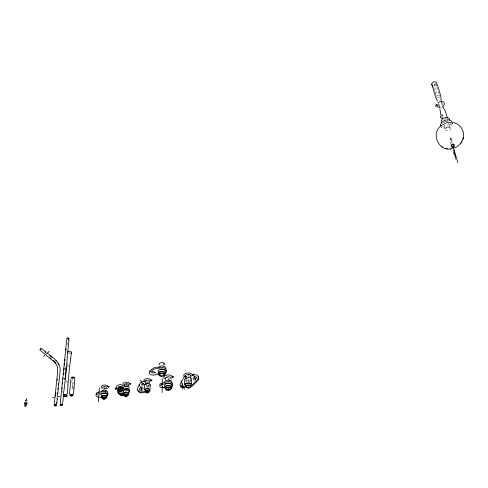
<?xml version="1.0" encoding="UTF-8"?>
<svg xmlns="http://www.w3.org/2000/svg" width="488" height="488" viewBox="0 0 488 488"><rect width="100%" height="100%" fill="white"/><g stroke="black" fill="none" stroke-linecap="round" stroke-linejoin="round"><path stroke-width="0.37" stroke-dasharray="2.44 1.83" d="M168.299 379.737L168.323 377.663M186.178 376.858L186.184 376.211L186.172 376.968M164.053 365.134L164.066 364.152A2.074 1.141 0.3 0 1 162.858 365.231A2.074 1.141 0.3 0 1 160.57 365.018M148.578 386.99L148.633 384.672M146.144 387.057L146.18 385.898M104.615 389.332L104.749 387.265M435.985 94.038L436.235 90.115L434.332 83.729M73.121 389.534L73.224 388.35M73.651 383.647L73.761 382.476M71.376 382.281L71.486 381.116M72.962 378.011L72.029 388.161L73.285 390.193M66.972 390.943L67.082 389.778M67.527 385.136L67.637 383.977M70.034 359.046L70.174 357.576M64.745 388.411L64.855 387.252M67.1 364.39L67.21 363.279M67.716 358.107L67.862 356.636M62.61 391.937L62.745 390.565M65.014 367.806L65.16 366.348M67.277 345.071L67.558 342.277M441.292 126.575L441.152 127.484L441.06 126.66M450.631 144.228C450.894 138.488 450.4 138.537 453.846 143.283M450.076 138.751C453.559 137.012 450.04 142.575 450.101 138.708M105.573 388.076L105.39 388.155A1.104 0.58 2.3 0 1 104.7 388.235L103.706 387.917M155.617 373.411L157.087 373.222M451.98 123.293L452.663 124.001L452.278 123.007M450.613 139.964L451.217 140.05L451.485 139.574M72.34 384.757L73.59 386.795M72.187 386.459L73.438 388.491M147.376 386.441L148.389 388.521M187.355 379.133L189.112 383.367M438.315 91.604L439.041 93.971M433.46 86.309L433.997 88.053M449.186 123.946L450.406 127.99A2.751 1.891 -18.8 0 1 446.862 130.76A2.751 1.891 -18.8 0 1 446.056 127.582A2.751 1.891 -18.8 0 1 450.406 127.99M435.985 83.802L436.839 86.675M437.022 87.315L437.455 88.743M450.29 137.219L452.224 143.71M434.174 88.639L434.595 90.067M434.808 90.78L435.229 92.214M435.442 92.927L435.869 94.373M436.083 95.093L436.406 96.179M443.952 125.526L445.141 129.57M439.365 95.056L439.609 95.935M450.583 139.843L450.662 140.16M190.265 381.311L190.235 377.73M188.179 374.326L188.24 381.256M186.196 379.457L186.202 381.195M185.769 379.469L185.775 380.353A2.849 1.525 -0.8 0 0 188.6 381.073A2.849 1.525 -0.8 0 0 190.979 379.951M105.634 388.777A3.623 1.903 2.3 0 1 103.59 388.674M146.973 382.464A3.63 1.94 0.8 0 1 146.467 382.397M192.248 376.309A4.459 2.403 -0.8 0 1 191.564 376.895M126.972 391.559A2.837 1.488 1.5 0 1 125.196 391.486M127.508 385.142A1.208 0.64 1.5 0 1 125.666 385.288M105.64 388.564A2.013 1.055 2.3 0 1 103.755 388.497M190.747 380.982A3.66 1.964 -0.8 0 1 185.654 381.006M189.826 376.687A2.025 1.092 -0.8 0 1 189.228 376.98M186.989 376.943A2.025 1.092 -0.8 0 1 186.276 376.425M149.322 385.91A2.837 1.501 0.8 0 1 146.089 386.087M149.432 384.934A2.025 1.074 0.8 0 1 147.382 385.849M148.236 381.775A1.214 0.647 0.8 0 1 147.132 381.86M148.224 382.263A2.019 1.074 0.8 0 1 146.485 382.165M441.506 107.098A3.983 2.818 -19.9 0 1 440.414 107.378M452.199 123.263A5.96 4.117 -19 0 1 447.96 127.99A5.96 4.117 -19 0 1 441.5 127.258M450.601 122.952A4.38 3.026 -19 0 1 447.929 126.825A4.38 3.026 -19 0 1 442.817 126.465M443.433 122.464A4.38 3.026 -19 0 1 444.891 121.53M445.684 121.237A4.38 3.026 -19 0 1 448.789 121.195M447.966 120.664A2.727 1.891 -19.2 0 1 447.563 121.439M443.891 122.592A2.727 1.891 -19.2 0 1 443.476 122.409M443.946 119.328A2.727 1.891 -19.2 0 1 444.922 118.883M445.404 118.773A2.727 1.891 -19.2 0 1 446.38 118.755M448.85 123.318A2.733 1.891 -19 0 1 446.965 125.276A2.733 1.891 -19 0 1 444.165 125.129M445.446 121.805A2.733 1.891 -19 0 1 446.52 121.555M436.132 84.79A2.617 1.891 -20.9 0 1 433.405 85.699M435.851 83.478A1.568 1.135 -20.9 0 1 434.759 84.778A1.568 1.135 -20.9 0 1 433.057 84.583M436.742 96.404A1.592 1.135 -20.3 0 1 438.749 95.416A1.592 1.135 -20.3 0 1 439.603 96.795A1.592 1.135 -20.3 0 1 437.596 97.783M437.071 97.606A1.592 1.135 -20.3 0 1 436.73 97.271M164.133 365.274A2.904 1.592 0.3 0 1 163.7 365.488M170.111 378.804A2.025 1.086 0 0 1 168.372 379.396A2.025 1.086 0 0 1 166.573 378.859M67.728 381.921A1.22 0.64 3.7 0 1 65.703 381.945M65.856 381.049A1.22 0.64 3.7 0 1 67.802 381.427M70.101 353.428A1.989 1.092 4.1 0 1 68.613 353.3M70.235 352.897A1.19 0.659 4.1 0 1 68.35 352.507M68.96 366.146A1.208 0.653 3.9 0 1 67.051 365.762M67.118 365.262A1.208 0.653 3.9 0 1 68.741 365.055M73.273 378.719A1.586 0.842 3.6 0 1 72.657 378.688M73.2 378.505A1.19 0.628 3.6 0 1 72.523 378.438"/><path stroke-width="0.73" d="M168.208 390.199L168.232 387.399M162.114 392.517L162.211 385.496L163.175 387.588M162.23 384.111L162.309 378.566M150.158 388.43L150.243 384.953M147.187 393.438L147.266 390.638M149.029 390.565A2.031 1.067 0.7 0 0 147.98 389.003A2.031 1.067 0.7 0 0 145.272 389.808L144.436 389.918L144.588 384.69A2.837 1.501 0.8 0 1 147.876 383.293A2.837 1.501 0.8 0 1 150.139 385.221M149.096 381.933A2.019 1.074 0.8 0 0 148.334 380.274A2.019 1.074 0.8 0 0 145.522 381.055L142.795 381.402A2.849 2.318 -28.2 0 0 140.294 383.068L138.043 387.027A4.264 3.477 -28.6 0 0 141.453 391.968L145.223 391.492L145.272 389.808M145.424 384.587L145.522 381.055M142.533 384.3L142.575 382.915M141.154 390.912L141.288 386.728M125.898 397.006L126.026 394.206M118.066 390.272A3.678 2.971 -30.3 0 0 121.115 394.133L123.189 393.871L123.574 390.827L123.086 389.906A2.867 2.312 -30.2 0 1 119.414 391.955A2.867 2.312 -30.2 0 1 118.072 388.832M123.44 388.625L123.488 387.6A2.83 1.488 1.5 0 1 126.593 386.203A2.83 1.488 1.5 0 1 129.107 387.997M121.152 394.579L121.219 393.182M103.95 399.782L104.127 396.982M98.417 401.807L98.893 394.798M99.033 392.724L99.363 387.881M141.496 384.599L141.575 385.111M69.485 393.975L70.906 378.804M452.095 148.34L452.211 147.034M453.724 153.824L454.078 149.914M454.273 155.666L454.627 151.762M63.233 395.39C65.258 380.945 66.838 366.775 67.496 352.202M455.261 159.003L455.621 155.099M67.515 393.914C68.088 379.945 69.534 366.36 71.455 352.513M73.481 394.408L74.853 378.828M64.666 379.304L64.77 378.267M65.124 374.65L65.282 373.1M65.636 369.514L65.734 368.495M68.54 340.136L68.613 339.41M62.665 403.637L63.434 395.853M65.111 378.853L66.234 367.415M67.777 351.781L68.96 339.794M60.237 403.448L66.667 339.587M62.135 388.613L62.238 387.557M62.61 383.873L62.714 382.83M63.08 379.176L63.184 378.139M63.55 374.516L63.702 372.972M64.013 369.892L64.166 368.361M64.471 365.305L64.623 363.786M64.928 360.76L65.081 359.247M65.978 350.28L66.13 348.804M56.37 403.289L56.48 402.24M57.346 393.914L57.45 392.883M57.828 389.284L57.932 388.259M58.304 384.684L58.407 383.672M56.675 404.259L57.273 398.507M57.511 396.219L60.054 371.642C61.457 363.127 53.405 357.844 47.641 353.404M54.247 404.095L54.857 398.336M55.095 396.049L57.694 371.466L57.48 367.311L56.474 364.701L54.851 362.456L46.36 355.325M55.687 394.316L55.845 392.767M57.139 380.518L57.297 379.005M181.542 385.563L181.756 384.928M463.185 138.256C465.247 131.211 459.952 123.391 452.736 122.427M455.078 147.766C459.019 146.058 462.185 142.502 463.173 138.293M462.959 139.165L463.405 137.348M65.612 377.541L65.929 376.407M143.515 384.202L143.307 383.592M440.481 115.979L440.389 117.26L441.121 118.291M441.134 115.272C443.946 113.167 440.932 118.139 442.299 118.73M196.774 378.767L196.914 377.517L195.883 376.718M460.885 143.161L461.294 142.539M461.392 142.386L461.837 141.709M142.752 389.485L143.106 388.045L142.185 387.24M139.69 388.143L139.336 389.583L140.245 390.394M193.516 377.517L193.077 378.865L193.998 379.829M123.263 392.321L123.159 392.437A2.861 2.312 -30.3 0 1 120.048 393.365A2.861 2.312 -30.3 0 1 118.56 391.169M440.762 125.977C430.587 133.877 438.907 151.847 451.62 148.785M43.609 356.527L45.982 354.349M46.927 353.483L49.294 351.317M441.152 125.636L446.276 122.848L451.235 122.256M97.618 394.841L98.027 394.633M99.973 394.835L100.284 394.591L100.058 394.89M436.961 105.762L438.035 105.371L436.211 104.292L435.522 106.286L436.778 105.829A3.983 2.818 -19.9 0 0 439.865 107.427M151.811 371.838C153.305 370.825 155.672 372.759 155.404 372.289L153.33 373.094L151.347 372.576M158.539 374.461L154.11 375.034A3.745 2.025 0.6 0 1 149.993 374.095A3.745 2.025 0.6 0 1 150.371 371.704L154.153 369.117A2.507 1.366 0.5 0 1 156.056 368.647L162.187 368.983A4.587 2.489 0.3 0 1 166.201 370.636A4.587 2.489 0.3 0 1 165.036 373.283M172.508 376.773L171.666 376.882L173.051 377.669L173.636 376.626L172.654 376.754A4.447 2.391 0 0 0 165.81 375.327A4.447 2.391 0 0 0 165.804 379.274M150.908 380.128L150.072 380.237L151.481 381.018L152.03 379.987L151.054 380.109A3.63 1.94 0.8 0 0 146.229 378.731A3.63 1.94 0.8 0 0 144.326 381.427M450.339 148.944L450.656 148.901M185.379 375.961L185.202 375.986A1.22 1.013 -24.1 0 0 184.092 376.791L180.322 384.013A2.458 2.043 -24.9 0 0 182.463 386.795L185.44 386.417A2.867 1.519 -0.8 0 1 187.679 385.008A2.867 1.519 -0.8 0 1 190.814 385.733L190.997 385.709A1.232 1.025 -24.1 0 0 191.912 385.215L197.402 379.816A3.672 3.056 -23.2 0 0 198.213 376.285A3.672 3.056 -23.2 0 0 194.852 374.741L190.704 375.278A2.837 1.531 -0.8 0 0 187.599 374.54A2.837 1.531 -0.8 0 0 185.379 375.961L185.391 378.609M108.098 386.484L107.275 386.587L108.739 387.356L109.208 386.344L108.244 386.465A3.623 1.903 2.3 0 0 102.663 385.294A3.623 1.903 2.3 0 0 102.669 388.399M129.832 383.696L129.003 383.8L130.436 384.575L130.949 383.556L129.973 383.678A3.63 1.921 1.5 0 0 124.22 382.574A3.63 1.921 1.5 0 0 124.757 385.776M116.15 388.18L116.986 388.076L115.924 389.717L115.028 388.326L116.01 388.198A3.703 2.977 -30.1 0 1 120.316 384.581A3.703 2.977 -30.1 0 1 122.793 388.418A3.703 2.977 -30.1 0 1 117.626 390.705M144.588 384.69L145.003 384.635M122.116 387.777L123.488 387.6M52.411 397.476L55.583 397.067M57.486 396.829L60.024 396.5M123.086 389.906L124.977 389.668A3.654 1.909 1.5 0 1 129.058 390.571A3.654 1.909 1.5 0 1 128.686 392.846M184.592 384.837L185.428 384.733A2.861 1.519 -0.8 0 1 187.666 383.324A2.861 1.519 -0.8 0 1 190.796 384.05L191.589 383.952L191.534 378.712A3.66 1.964 -0.8 0 0 187.435 377.675A3.66 1.964 -0.8 0 0 184.562 379.603L184.592 384.837A3.678 1.952 -0.8 0 1 187.477 382.915A3.678 1.952 -0.8 0 1 191.589 383.952M102.413 396.994L100.674 397.214A3.648 1.885 2.4 0 1 96.13 395.817A3.648 1.885 2.4 0 1 98.552 393.535L103.218 392.944A3.648 1.891 2.2 0 1 107.439 393.938A3.648 1.891 2.2 0 1 106.726 396.25M164.907 387.631L162.065 387.484A2.44 1.293 0.2 0 1 159.838 386.508A2.44 1.293 0.2 0 1 160.9 385.093L165.865 383.409A4.477 2.379 0 0 1 171.678 383.885A4.477 2.379 0 0 1 171.575 387.008M445.922 148.559L446.563 148.681M446.886 148.742L447.453 148.852M441.201 146.302L442.665 147.26M42.45 349.103L46.116 352.147M49.782 355.667L51.911 357.417M49.953 357.795L51.051 358.704M53.107 360.418L53.643 360.864M40.925 350.866L44.835 354.068M54.119 361.236L55.876 363.054M55.723 360.565L56.212 361.047M54.888 394.969L55.882 396.482M56.87 397.995L57.529 398.995M45.152 351.83L46.128 353.397M443.012 106.951L445.349 111.252L447.423 118.114M437.541 100.979L435.613 97.234L431.795 84.149M119.096 386.923L120.365 389.302M57.932 363.267L58.566 364.475M139.129 384.629L142.106 390.583M140.459 380.097L143.118 385.483M146.357 384.349L146.87 385.398M161.241 383.391L161.729 384.446M180.828 380.866L184.421 389.302M193.315 374.015L195.596 379.707M437.303 84.534L440.731 95.965L441.189 101.15M441.463 102.041L442.305 104.859M453.206 146.998L457.86 162.596M438.657 103.828L439.499 106.652M440.81 114.893L439.883 108.873M432.313 86.095L431.984 84.857A2.617 1.891 -20.9 0 1 434.32 81.777A2.617 1.891 -20.9 0 1 436.687 84.046M194.999 376.224L195.06 380.39M190.704 375.278L190.735 377.925M190.796 384.05L190.814 385.733M188.27 385.465L188.295 388.265M185.428 384.733L185.44 386.417M182.634 383.72L182.652 388.625M129.064 385.52A3.63 1.921 1.5 0 1 128.008 385.892M107.397 388.289A3.623 1.903 2.3 0 1 106.591 388.607M150.072 381.964A3.63 1.94 0.8 0 1 149.005 382.342M184.702 376.882A4.459 2.403 -0.8 0 1 186.861 373.07A4.459 2.403 -0.8 0 1 192.632 375.473M118.212 392.26A3.678 2.971 -30.3 0 0 121.561 394.957L123.629 394.694A2.849 1.482 1.5 0 0 124.22 395.06M123.189 393.871A2.849 1.482 1.5 0 1 127.344 392.663A2.849 1.482 1.5 0 1 127.722 395.176M129.643 390.43A3.648 1.909 1.5 0 0 125.044 388.271L123.153 388.509A2.867 2.312 -30.2 0 0 120.597 387.112M123.574 390.827A2.843 1.482 1.5 0 1 127.502 390.229A2.843 1.482 1.5 0 1 128.558 392.334M125.459 388.668A2.837 1.488 1.5 0 1 126.978 388.698M127.941 388.966A2.837 1.488 1.5 0 1 128.332 389.168M124.361 394.7A2.855 2.306 -30.4 0 1 120.011 394.67M125.434 386.709A2.019 1.061 1.5 0 1 125.776 386.649M126.557 386.63A2.019 1.061 1.5 0 1 127.331 386.783M121.658 387.96A2.05 1.653 -30.2 0 1 121.341 390.967A2.05 1.653 -30.2 0 1 118.541 389.79M124.208 394.383A2.031 1.061 1.5 0 1 124.916 393.053A2.031 1.061 1.5 0 1 127.575 393.291A2.031 1.061 1.5 0 1 127.551 394.688M124.172 395.042A2.037 1.647 -30.4 0 1 121.713 395.555M125.703 384.294A1.208 0.64 1.5 0 1 126.124 384.19M126.569 384.178A1.208 0.64 1.5 0 1 127.032 384.263M124.635 385.245A2.019 1.067 1.5 0 1 126.52 383.751A2.019 1.067 1.5 0 1 128.191 385.38M102.724 387.649A2.013 1.055 2.3 0 1 104.932 386.551A2.013 1.055 2.3 0 1 106.646 387.966M103.23 390.65A2.019 1.055 2.3 0 1 103.56 390.553M105.079 390.528A2.019 1.055 2.3 0 1 105.457 390.62M107.543 394.402A3.642 1.891 2.2 0 0 107.195 392.285A3.642 1.891 2.2 0 0 103.31 391.547L98.649 392.145A3.642 1.891 2.4 0 0 96.417 394.688M101.76 395.402A2.837 1.47 2.2 0 1 104.267 393.316A2.837 1.47 2.2 0 1 106.774 395.542M105.14 391.998A2.837 1.47 2.2 0 1 105.676 392.126M102.346 397.824A2.843 1.47 2.2 0 1 102.206 395.609A2.843 1.47 2.2 0 1 106.463 395.951A2.843 1.47 2.2 0 1 105.463 398.074M101.772 391.864A2.83 1.476 2.3 0 1 104.462 390.04A2.83 1.476 2.3 0 1 107.195 392.004M102.199 396.988A2.031 1.049 2.2 0 1 104.566 395.725A2.031 1.049 2.2 0 1 105.683 397.464M180.438 385.929A2.452 2.043 -24.9 0 0 182.829 387.643L185.818 387.265A2.867 1.519 -0.8 0 0 188.911 387.96A2.867 1.519 -0.8 0 0 191.15 386.594L191.351 386.569A1.226 1.025 -24.1 0 0 192.266 386.069L197.744 380.677A3.666 3.056 -23.3 0 0 198.018 376.431M188.722 374.991A2.025 1.092 -0.8 0 1 189.063 375.058M186.416 378.413A2.849 1.525 -0.8 0 1 186.794 378.261M147.681 383.714A2.025 1.074 0.8 0 1 148.077 383.769M149.066 384.166A2.025 1.074 0.8 0 1 149.261 384.349M137.927 390.199A4.258 3.477 -28.7 0 0 141.874 392.81L145.644 392.328A2.037 1.067 0.7 0 0 148.852 392.346A2.037 1.067 0.7 0 0 148.041 390.705A2.037 1.067 0.7 0 0 145.223 391.492M146.467 380.915A1.214 0.647 0.8 0 1 146.613 380.811M144.436 389.918A2.849 1.495 0.7 0 1 148.486 388.655A2.849 1.495 0.7 0 1 149.188 391.126M40.62 350.347A1.165 0.72 -48.9 0 1 40.053 349.481A1.165 0.72 -48.9 0 1 41.248 348.371A1.165 0.72 -48.9 0 1 41.816 349.243M40.48 349.17A0.775 0.482 -48.9 0 1 40.675 348.944M25.095 403.192A1.214 0.61 4.7 0 1 25.089 402.289A1.214 0.61 4.7 0 1 26.87 402.484A1.214 0.61 4.7 0 1 26.529 403.35M25.663 400.935A0.781 0.39 4.8 0 1 25.577 400.38A0.781 0.39 4.8 0 1 26.651 400.386A0.781 0.39 4.8 0 1 26.816 400.941M25.028 404.552A1.214 0.604 4.7 0 1 24.9 403.606A1.214 0.604 4.7 0 1 26.761 403.844A1.214 0.604 4.7 0 1 26.157 404.698M25.138 404.345A0.811 0.403 4.7 0 1 25.224 403.759A0.811 0.403 4.7 0 1 26.389 403.911A0.811 0.403 4.7 0 1 26.157 404.473M67.039 338.983A1.153 0.647 4.4 0 1 67.185 338.074A1.153 0.647 4.4 0 1 68.802 338.245A1.153 0.647 4.4 0 1 68.656 339.148M67.24 338.379A0.769 0.433 4.4 0 1 68.271 338.245A0.769 0.433 4.4 0 1 68.601 338.843M437.803 102.858A3.983 2.818 -19.9 0 1 443.653 102.224A3.983 2.818 -19.9 0 1 442.28 106.744M440.701 125.867A5.96 4.117 -19 0 1 445.446 120.152A5.96 4.117 -19 0 1 452.126 122.512M441.786 122.982A4.362 3.026 -19.2 0 1 444.233 117.913A4.362 3.026 -19.2 0 1 449.607 120.048M452.12 146.138A1.122 0.756 -18.1 0 1 451.821 145.113A1.122 0.756 -18.1 0 1 453.334 144.643A1.122 0.756 -18.1 0 1 453.633 145.674M452.108 146.571A1.677 1.135 -18.1 0 1 451.315 145.052A1.677 1.135 -18.1 0 1 453.73 144.302A1.677 1.135 -18.1 0 1 453.87 146.028M159.277 374.888A3.758 2.031 0.3 0 1 159.125 372.009A3.758 2.031 0.3 0 1 164.45 371.947A3.758 2.031 0.3 0 1 164.578 374.827M158.466 372.301A3.752 2.037 0.3 0 1 162.114 369.434A3.752 2.037 0.3 0 1 165.09 372.539M159.192 374.064A2.922 1.58 0.3 0 1 161.443 371.85A2.922 1.58 0.3 0 1 164.755 373.643M158.234 367.812A3.745 2.043 0.3 0 1 162.864 366.146A3.745 2.043 0.3 0 1 165.444 368.843M166.03 371.13A4.581 2.495 0.3 0 0 162.205 367.549L156.081 367.214A2.507 1.366 0.5 0 0 154.184 367.684L150.408 370.27A3.745 2.031 0.6 0 0 149.584 372.076M163.09 363.231A2.074 1.141 0.3 0 1 163.419 363.377M159.362 364.853A2.904 1.592 0.3 0 1 161.845 362.602A2.904 1.592 0.3 0 1 164.737 364.725M165.456 388.613A3.672 1.94 0 0 1 165.664 385.959A3.672 1.94 0 0 1 170.69 385.898A3.672 1.94 0 0 1 171.111 388.552M164.779 386.045A3.666 1.946 0 0 1 168.543 383.483A3.666 1.946 0 0 1 171.489 386.331M165.767 388.106A2.855 1.507 0 0 1 167.616 385.874A2.855 1.507 0 0 1 171.075 387.484M164.645 382.324A3.654 1.952 0 0 1 168.622 380.17A3.654 1.952 0 0 1 171.77 382.683M169.611 380.774A2.843 1.519 0 0 1 170.044 380.927M166.975 377.492A2.025 1.086 0 0 1 167.286 377.37M165.621 378.773A2.83 1.519 0 0 1 168.293 376.785A2.83 1.519 0 0 1 171.02 378.755M159.796 384.922A2.44 1.293 0.2 0 1 160.924 383.696L165.877 382.006A4.471 2.379 0 0 1 170.916 382.104A4.471 2.379 0 0 1 172.587 384.629M171.373 379.042A4.447 2.391 0 0 1 171.136 379.158M67.594 352.61A1.989 1.092 4.1 0 1 68.607 351.329A1.989 1.092 4.1 0 1 71.132 351.836A1.989 1.092 4.1 0 1 70.772 353.251M71.498 378.108A1.586 0.842 3.6 0 1 73.017 377.035A1.586 0.842 3.6 0 1 74.438 378.273M71.815 377.938A1.19 0.628 3.6 0 1 72.438 377.291A1.19 0.628 3.6 0 1 73.84 377.48M73.987 377.584A1.19 0.628 3.6 0 1 74.17 377.925M26.565 399.172L26.169 399.166L26.565 399.172M143.704 383.916L143.49 383.483L143.704 383.916M119.548 389.229A1.232 0.994 -30.2 0 0 120.865 387.631A1.232 0.994 -30.2 0 0 118.858 387.649A1.232 0.994 -30.2 0 0 119.548 389.229M119.377 389.93A2.056 1.653 -30.2 0 0 121.616 387.301A2.056 1.653 -30.2 0 0 118.285 387.277A2.056 1.653 -30.2 0 0 119.377 389.93M125.263 395.75A1.22 0.634 1.5 0 0 127.191 395.335A1.22 0.634 1.5 0 0 125.477 394.664A1.22 0.634 1.5 0 0 125.263 395.75M124.757 396.073A2.037 1.055 1.5 0 0 127.996 395.414A2.037 1.055 1.5 0 0 125.178 394.261A2.037 1.055 1.5 0 0 124.757 396.073M102.877 398.836A2.031 1.049 2.2 0 0 106.085 398.184A2.031 1.049 2.2 0 0 103.23 397.043A2.031 1.049 2.2 0 0 102.877 398.836M103.425 398.543A1.22 0.628 2.2 0 0 105.28 398.074A1.22 0.628 2.2 0 0 103.48 397.452A1.22 0.628 2.2 0 0 103.425 398.543M187.13 387.411A2.043 1.086 -0.8 0 0 190.32 386.563A2.043 1.086 -0.8 0 0 187.392 385.538A2.043 1.086 -0.8 0 0 187.13 387.411M146.498 392.187A1.22 0.64 0.7 0 0 148.45 391.772A1.22 0.64 0.7 0 0 146.76 391.089A1.22 0.64 0.7 0 0 146.498 392.187M54.693 405.827A1.22 0.616 3.8 0 0 56.559 405.418A1.22 0.616 3.8 0 0 54.772 404.765A1.22 0.616 3.8 0 0 54.693 405.827M54.906 405.662A0.811 0.409 3.8 0 0 56.15 405.394A0.811 0.409 3.8 0 0 54.961 404.955A0.811 0.409 3.8 0 0 54.906 405.662M24.961 406.108A0.811 0.403 4.7 0 0 26.297 405.973A0.811 0.403 4.7 0 0 25.26 405.436A0.811 0.403 4.7 0 0 24.961 406.108M60.658 405.229A1.22 0.616 3.6 0 0 62.549 404.845A1.22 0.616 3.6 0 0 60.793 404.174A1.22 0.616 3.6 0 0 60.658 405.229M60.884 405.07A0.811 0.409 3.6 0 0 62.141 404.814A0.811 0.409 3.6 0 0 60.97 404.363A0.811 0.409 3.6 0 0 60.884 405.07M452.894 148.01A1.122 0.756 -18.1 0 0 454.346 146.9A1.122 0.756 -18.1 0 0 452.571 146.742A1.122 0.756 -18.1 0 0 452.894 148.01M160.046 376.004A2.928 1.58 0.3 0 0 164.737 374.979A2.928 1.58 0.3 0 0 160.729 373.29A2.928 1.58 0.3 0 0 160.046 376.004M160.534 375.638A2.092 1.129 0.3 0 0 163.907 374.936A2.092 1.129 0.3 0 0 161.077 373.704A2.092 1.129 0.3 0 0 160.534 375.638M166.554 389.979A2.861 1.507 0 0 0 171.062 388.899A2.861 1.507 0 0 0 167.042 387.374A2.861 1.507 0 0 0 166.554 389.979M167.067 389.644A2.043 1.08 0 0 0 170.257 388.832A2.043 1.08 0 0 0 167.341 387.783A2.043 1.08 0 0 0 167.067 389.644M64.172 396.372A2.062 1.055 3.6 0 0 67.344 395.676A2.062 1.055 3.6 0 0 64.343 394.542A2.062 1.055 3.6 0 0 64.172 396.372M64.605 396.03A1.238 0.634 3.6 0 0 66.52 395.628A1.238 0.634 3.6 0 0 64.739 394.938A1.238 0.634 3.6 0 0 64.605 396.03M70.424 395.847A1.61 0.83 3.4 0 0 72.987 395.396A1.61 0.83 3.4 0 0 70.754 394.438A1.61 0.83 3.4 0 0 70.424 395.847M70.656 395.689A1.208 0.622 3.4 0 0 72.59 395.359A1.208 0.622 3.4 0 0 70.919 394.633A1.208 0.622 3.4 0 0 70.656 395.689"/></g></svg>
